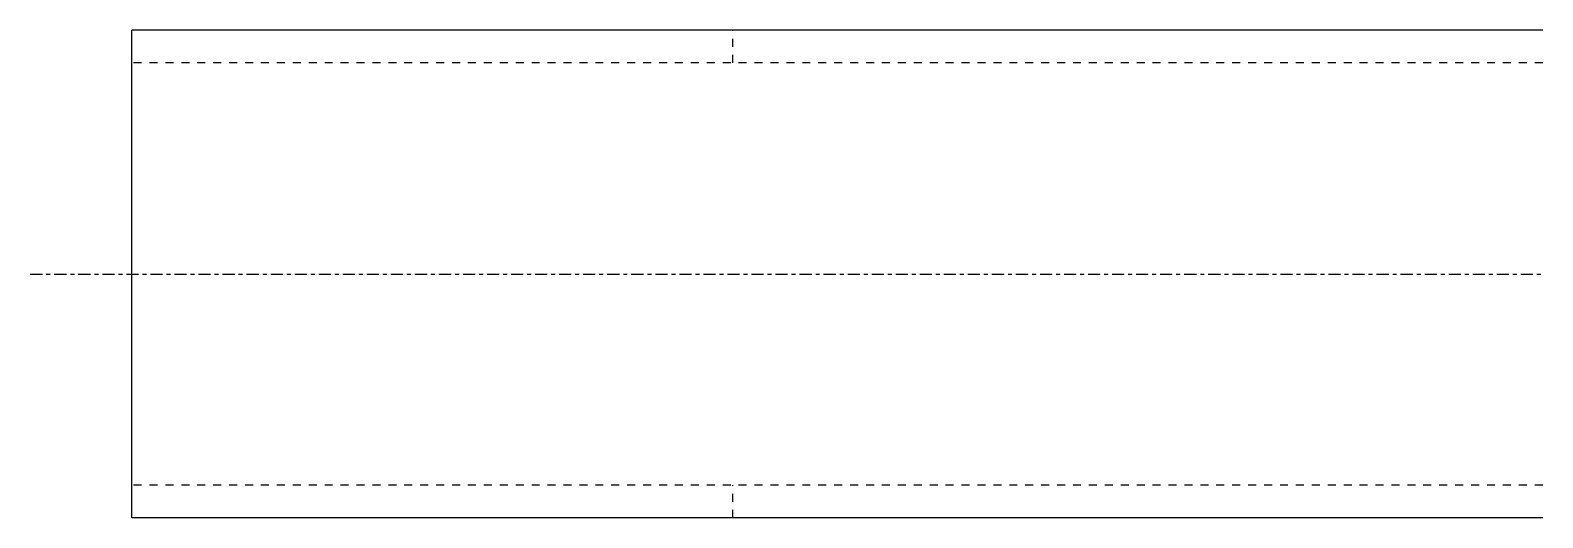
# Model space of a CAD drawing. Header units: millimetres. Extents: x 105 to 24312, y 5 to 225.
# Drawn here: x 105 to 477.4, y 7.5 to 127.5 of the extents above; entities that cross this region are included whole.
import ezdxf

# ---------------------------------------------------------------- set-up
doc = ezdxf.new("R2010")
doc.units = ezdxf.units.MM
doc.linetypes.add('DXK_LINE_DOT2', pattern=[3.9198, 1.9599, -1.9599])
doc.linetypes.add('DXK_LINE_DOT3', pattern=[5.9187, 2.979, -0.9799, 0.9799, -0.9799])
doc.layers.add('STÅL', color=7, linetype='Continuous')

msp = doc.modelspace()

# ---------------------------------------------------------------- linework, layer by layer
at = {"layer": 'STÅL', "color": 2, "linetype": 'Continuous'}
for p, q in [((477.35, 127.5), (130, 127.5)), ((130, 7.5), (130, 127.5)), ((477.35, 7.5), (130, 7.5))]:
    msp.add_line(p, q, dxfattribs=at)
at = {"layer": 'STÅL', "color": 7, "linetype": 'DXK_LINE_DOT2'}
for p, q in [((278, 119.5), (278, 127.5)), ((477.35, 119.5), (130, 119.5)), ((477.35, 15.5), (130, 15.5)), ((278, 7.5), (278, 15.5))]:
    msp.add_line(p, q, dxfattribs=at)
at = {"layer": 'STÅL', "color": 7, "linetype": 'DXK_LINE_DOT3'}
msp.add_line((105, 67.5), (477.35, 67.5), dxfattribs=at)

doc.saveas('drawing.dxf')
